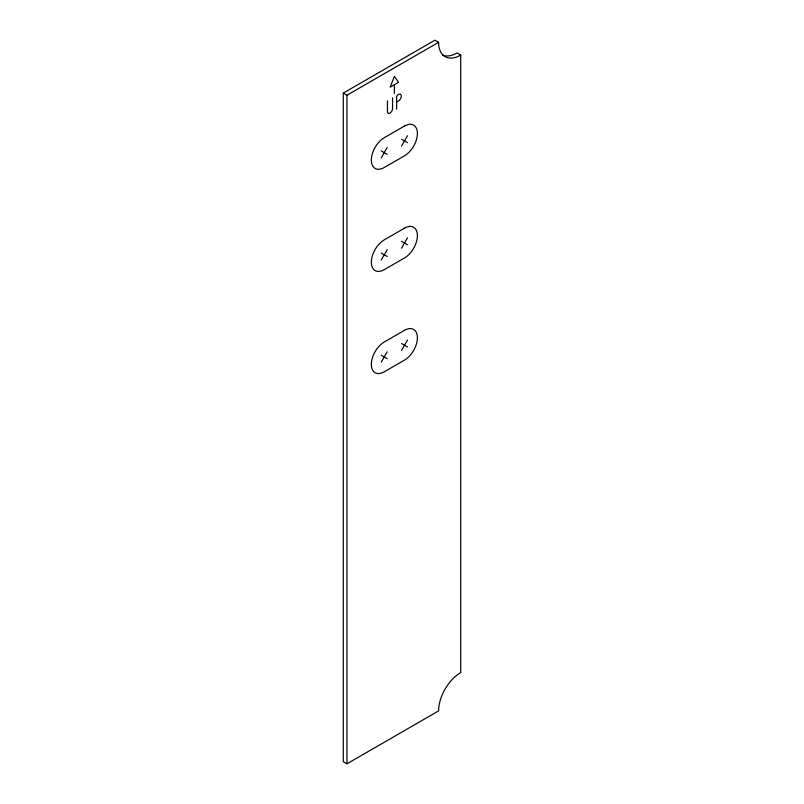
<?xml version="1.0" encoding="UTF-8"?>
<svg xmlns="http://www.w3.org/2000/svg" width="804" height="804" viewBox="0 0 804 804"><rect width="100%" height="100%" fill="white"/><g stroke="black" fill="none" stroke-linecap="round" stroke-linejoin="round"><path stroke-width="1.21" d="M381.257 157.785L387.206 147.474M401.528 146.077L407.487 135.765M381.257 259.933L387.206 249.622M401.528 248.225L407.487 237.914M381.257 362.081L387.206 351.77M401.528 350.383L407.487 340.062M343.278 93.103L434.914 40.2L438.602 42.331A31.276 18.06 -60 0 0 460.722 55.094L460.722 672.586A31.276 18.06 -60 0 0 438.602 710.897L346.966 763.8L343.278 761.669L343.278 93.103L346.966 95.234L438.602 42.331M394.071 84.902L390.191 87.144L394.372 76.38L398.543 82.32L394.372 84.732L394.372 93.405M396.935 101.887L398.452 101.013A4.02 2.322 -60 0 0 401.296 96.088A4.02 2.322 -60 0 0 398.452 94.45L398.02 94.701A1.96 1.126 -60 0 0 396.643 97.093L396.643 109.113M460.722 55.094L457.034 52.974A31.276 18.06 -60 0 1 442.431 55.044M401.528 139.203L407.487 142.64M381.257 150.911L387.206 154.348M401.528 241.351L407.487 244.788M381.257 253.059L387.206 256.496M401.528 343.499L407.487 346.936M381.257 355.207L387.206 358.644M392.543 97.867L392.543 108.681A3.608 2.08 -60 0 1 389.99 113.103A3.608 2.08 -60 0 1 387.448 111.625L387.448 100.812M346.966 95.234L346.966 763.8M404.502 126.027L384.232 137.735A18.241 10.532 -60 0 0 371.337 160.076A18.241 10.532 -60 0 0 384.232 167.523L404.502 155.815A18.241 10.532 -60 0 0 417.407 133.474A18.241 10.532 -60 0 0 404.502 126.027M404.502 228.175L384.232 239.883A18.241 10.532 -60 0 0 371.337 262.225A18.241 10.532 -60 0 0 384.232 269.672L404.502 257.973A18.241 10.532 -60 0 0 417.407 235.622A18.241 10.532 -60 0 0 404.502 228.175M404.502 330.323L384.232 342.032A18.241 10.532 -60 0 0 371.337 364.373A18.241 10.532 -60 0 0 384.232 371.82L404.502 360.122A18.241 10.532 -60 0 0 417.407 337.77A18.241 10.532 -60 0 0 404.502 330.323"/></g></svg>
